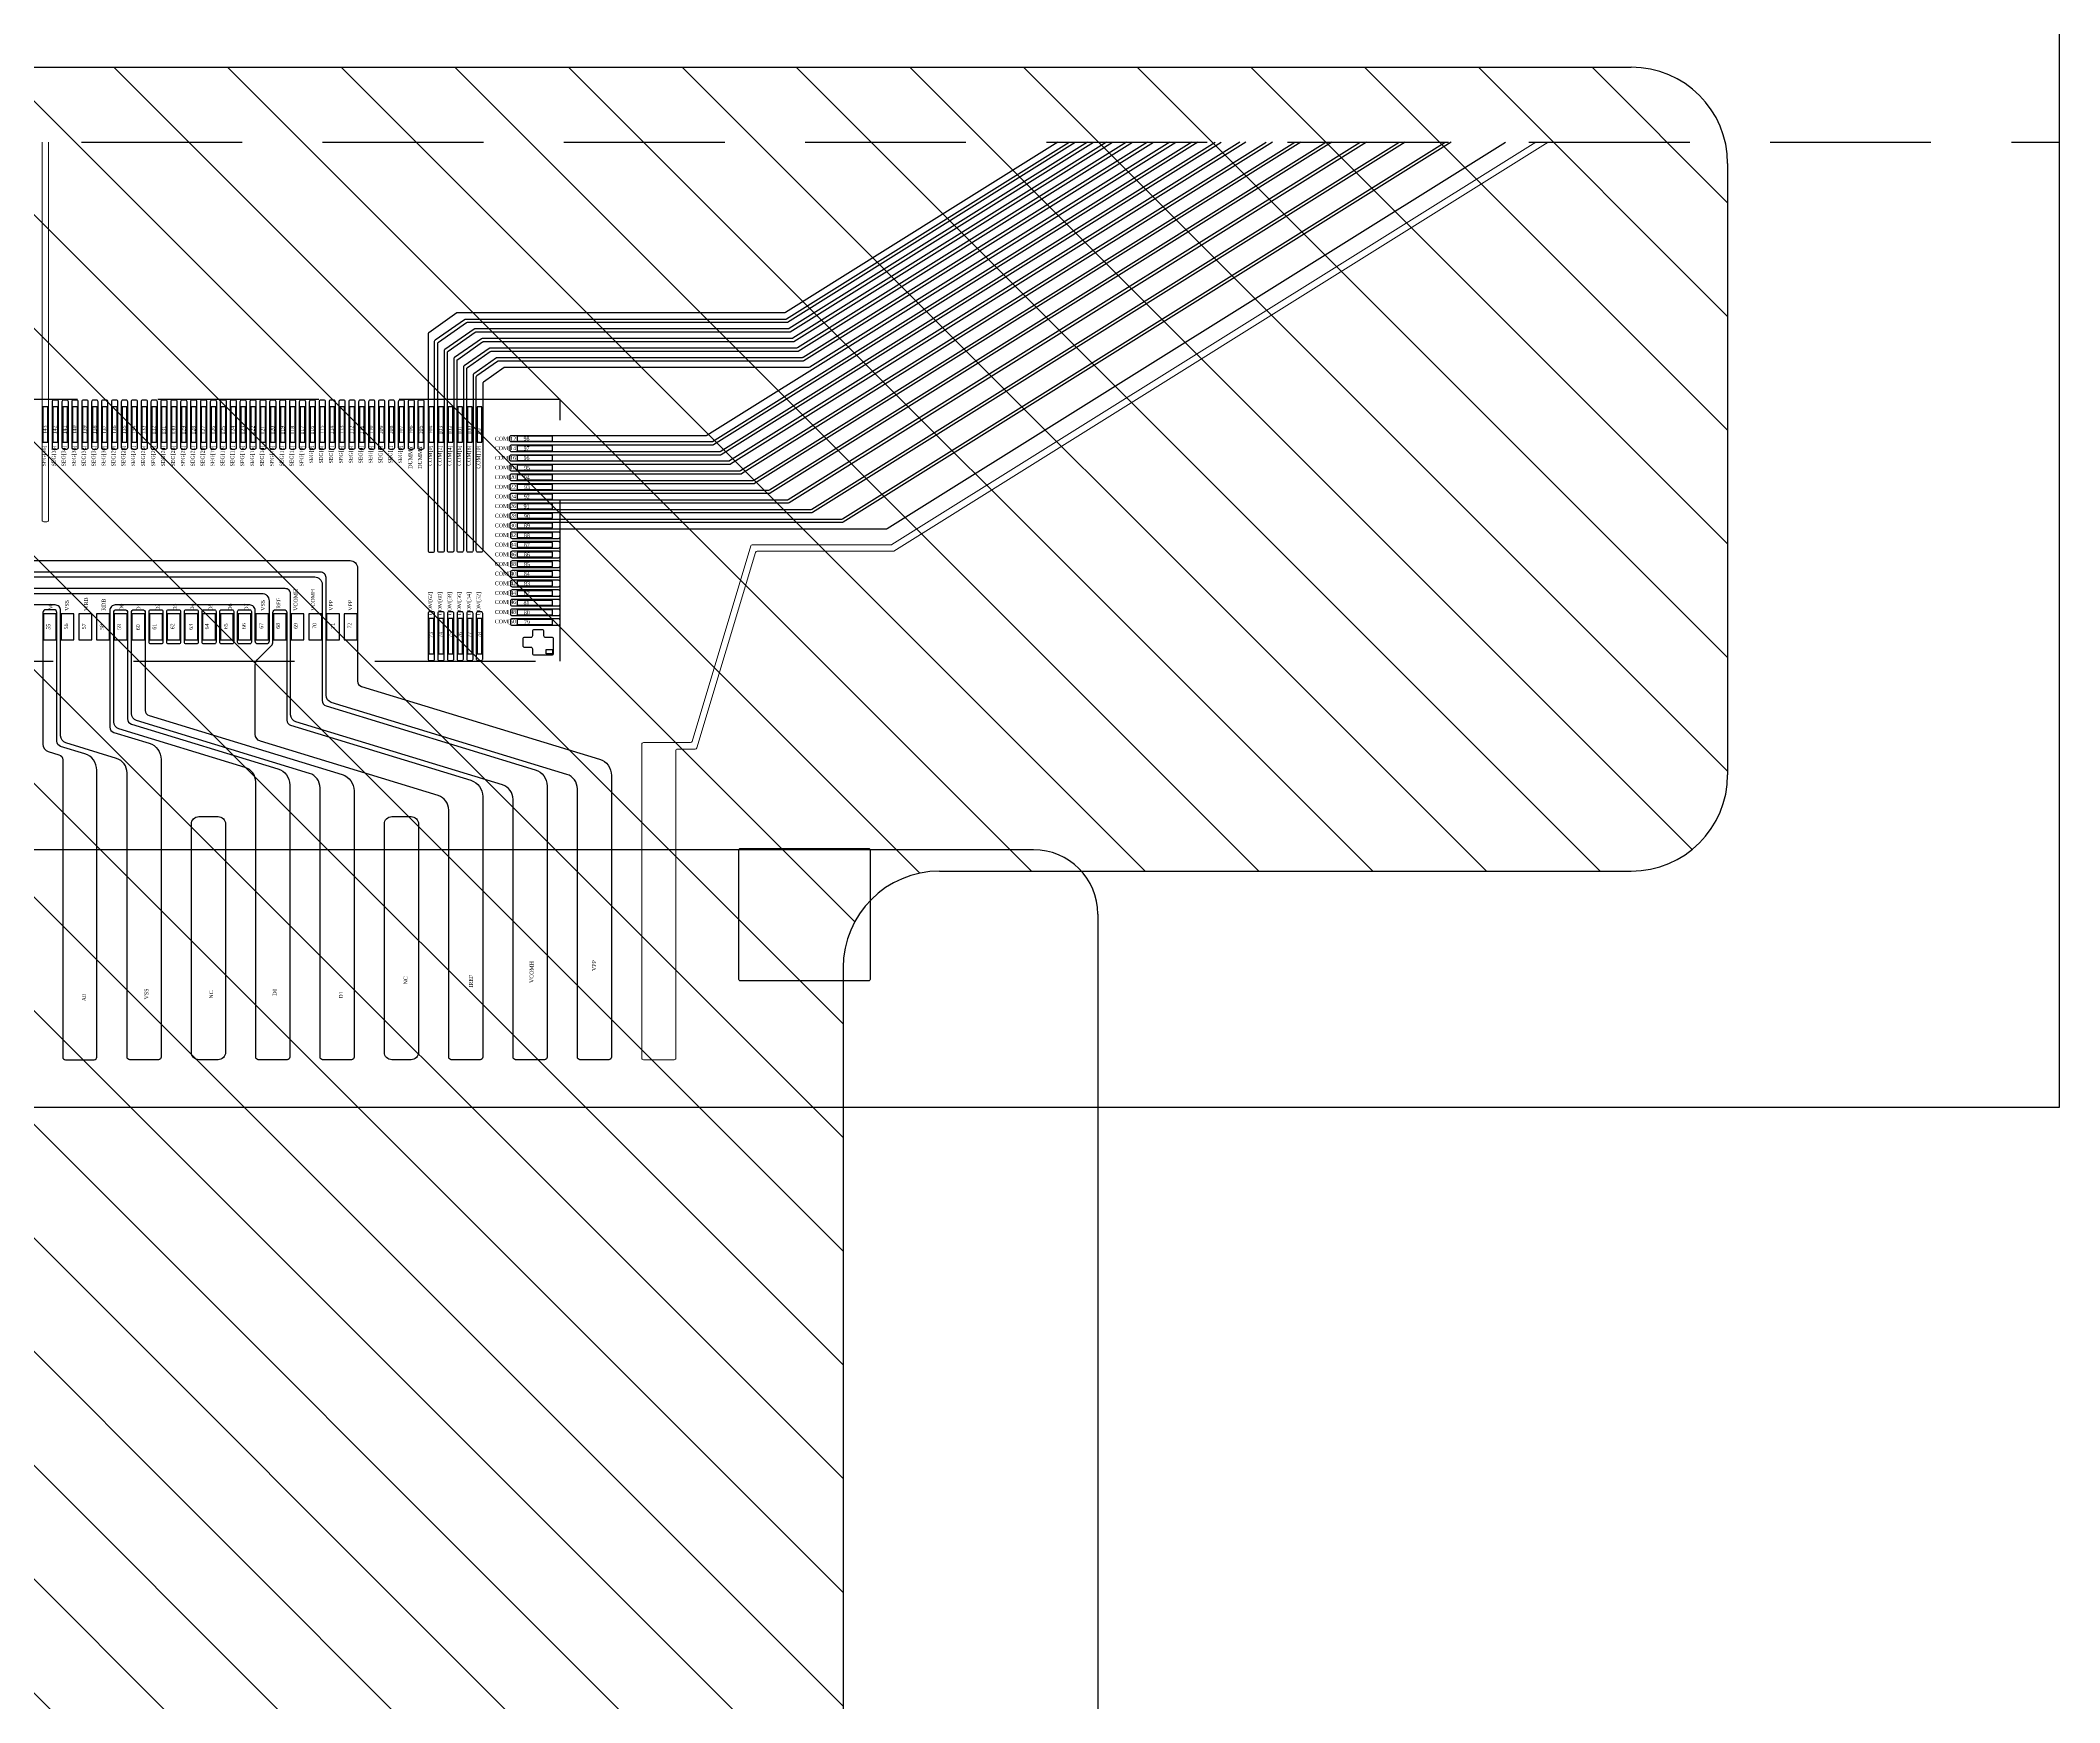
# Model space of a CAD drawing. Header units: millimetres. Extents: x -179 to 120, y 0 to 80.
# Drawn here: x -158.93 to -152.65, y 47 to 52.17 of the extents above; entities that cross this region are included whole.
import ezdxf
from ezdxf.enums import TextEntityAlignment as Align

# ---------------------------------------------------------------- set-up
doc = ezdxf.new("R2010")
doc.units = ezdxf.units.MM
doc.header["$MEASUREMENT"] = 0
doc.linetypes.add('DASHED', pattern=[0.75, 0.5, -0.25])
for name, color, linetype in [('Cover', 3, 'DASHED'), ('Driver IC', 8, 'Continuous'), ('FPC', 30, 'Continuous'), ('Glass', 7, 'Continuous'), ('IC-Lay1', 1, 'Continuous'), ('ITO', 31, 'Continuous'), ('Tape', 6, 'Continuous')]:
    doc.layers.add(name, color=color, linetype=linetype)
doc.layers.add('IC-Lay2', color=3, linetype='Continuous', lineweight=0)
doc.layers.add('ITO-ESD', color=4, linetype='Continuous', lineweight=0)
doc.styles.get("Standard").update_dxf_attribs({"font": 'TIMES.TTF'})

msp = doc.modelspace()

# ---------------------------------------------------------------- hatches: boundary and pattern name
at = {"layer": 'Tape'}
h = msp.add_hatch(dxfattribs=at)
h.set_pattern_fill('ANSI31', color=6, scale=2, angle=270, style=0)
h.set_pattern_definition([(315, (-26.21475, -60.95414), (0.1767767, 0.1767767), [])])
h.paths.add_polyline_path([(-162.9314, 49.2851), (-162.9314, 45.3851, 0.414214), (-162.6314, 45.0851), (-156.7314, 45.0851, 0.414214), (-156.4314, 45.3851), (-156.4314, 49.2851, -0.414214), (-156.1314, 49.5851), (-153.9814, 49.5851, 0.414214), (-153.6814, 49.8851), (-153.6814, 51.7851, 0.414214), (-153.9814, 52.0851), (-165.3814, 52.0851, 0.414214), (-165.6814, 51.7851), (-165.6814, 49.8851, 0.414214), (-165.3814, 49.5851), (-163.2314, 49.5851, -0.414214)])

# ---------------------------------------------------------------- linework, layer by layer
at = {"layer": 'Cover', "color": 0}
msp.add_lwpolyline([(-152.6494, 51.8517), (-152.6494, 60.3517), (-167.0494, 60.3517), (-167.0494, 51.8517)], close=True, dxfattribs=at)
at = {"layer": 'Driver IC', "linetype": 'DASHED'}
msp.add_lwpolyline([(-162.3874, 50.2377), (-157.3114, 50.2377), (-157.3114, 51.0517), (-162.3874, 51.0517)], close=True, dxfattribs=at)
at = {"layer": 'FPC', "color": 34}
for p, q in [((-155.8395, 49.6517), (-163.4395, 49.6517)), ((-155.6395, 49.4517), (-155.6395, 44.3517))]:
    msp.add_line(p, q, dxfattribs=at)
msp.add_arc((-155.8395, 49.4517), 0.2, 0, 90, dxfattribs=at)
at = {"layer": 'Glass'}
msp.add_lwpolyline([(-167.0494, 48.8517), (-152.6494, 48.8517), (-152.6494, 60.3517), (-167.0494, 60.3517)], close=True, dxfattribs=at)
at = {"layer": 'IC-Lay1'}
for points in [[(-158.919, 50.9187), (-158.904, 50.9187), (-158.904, 51.0287), (-158.919, 51.0287)], [(-158.8882, 50.9187), (-158.8732, 50.9187), (-158.8732, 51.0287), (-158.8882, 51.0287)], [(-158.8575, 50.9187), (-158.8425, 50.9187), (-158.8425, 51.0287), (-158.8575, 51.0287)], [(-158.8267, 50.9187), (-158.8117, 50.9187), (-158.8117, 51.0287), (-158.8267, 51.0287)], [(-158.796, 50.9187), (-158.781, 50.9187), (-158.781, 51.0287), (-158.796, 51.0287)], [(-158.7652, 50.9187), (-158.7502, 50.9187), (-158.7502, 51.0287), (-158.7652, 51.0287)], [(-158.7345, 50.9187), (-158.7195, 50.9187), (-158.7195, 51.0287), (-158.7345, 51.0287)], [(-158.7037, 50.9187), (-158.6887, 50.9187), (-158.6887, 51.0287), (-158.7037, 51.0287)], [(-158.673, 50.9187), (-158.658, 50.9187), (-158.658, 51.0287), (-158.673, 51.0287)], [(-158.6422, 50.9187), (-158.6272, 50.9187), (-158.6272, 51.0287), (-158.6422, 51.0287)], [(-158.6115, 50.9187), (-158.5965, 50.9187), (-158.5965, 51.0287), (-158.6115, 51.0287)], [(-158.5807, 50.9187), (-158.5657, 50.9187), (-158.5657, 51.0287), (-158.5807, 51.0287)], [(-158.55, 50.9187), (-158.535, 50.9187), (-158.535, 51.0287), (-158.55, 51.0287)], [(-158.5192, 50.9187), (-158.5042, 50.9187), (-158.5042, 51.0287), (-158.5192, 51.0287)], [(-158.4885, 50.9187), (-158.4735, 50.9187), (-158.4735, 51.0287), (-158.4885, 51.0287)], [(-158.4577, 50.9187), (-158.4427, 50.9187), (-158.4427, 51.0287), (-158.4577, 51.0287)], [(-158.427, 50.9187), (-158.412, 50.9187), (-158.412, 51.0287), (-158.427, 51.0287)], [(-158.3962, 50.9187), (-158.3812, 50.9187), (-158.3812, 51.0287), (-158.3962, 51.0287)], [(-158.3655, 50.9187), (-158.3505, 50.9187), (-158.3505, 51.0287), (-158.3655, 51.0287)], [(-158.3347, 50.9187), (-158.3197, 50.9187), (-158.3197, 51.0287), (-158.3347, 51.0287)], [(-158.304, 50.9187), (-158.289, 50.9187), (-158.289, 51.0287), (-158.304, 51.0287)], [(-158.2732, 50.9187), (-158.2582, 50.9187), (-158.2582, 51.0287), (-158.2732, 51.0287)], [(-158.2425, 50.9187), (-158.2275, 50.9187), (-158.2275, 51.0287), (-158.2425, 51.0287)], [(-158.2117, 50.9187), (-158.1967, 50.9187), (-158.1967, 51.0287), (-158.2117, 51.0287)], [(-158.181, 50.9187), (-158.166, 50.9187), (-158.166, 51.0287), (-158.181, 51.0287)], [(-158.1502, 50.9187), (-158.1352, 50.9187), (-158.1352, 51.0287), (-158.1502, 51.0287)], [(-158.1195, 50.9187), (-158.1045, 50.9187), (-158.1045, 51.0287), (-158.1195, 51.0287)], [(-158.0887, 50.9187), (-158.0737, 50.9187), (-158.0737, 51.0287), (-158.0887, 51.0287)], [(-158.058, 50.9187), (-158.043, 50.9187), (-158.043, 51.0287), (-158.058, 51.0287)], [(-158.0272, 50.9187), (-158.0122, 50.9187), (-158.0122, 51.0287), (-158.0272, 51.0287)], [(-157.9965, 50.9187), (-157.9815, 50.9187), (-157.9815, 51.0287), (-157.9965, 51.0287)], [(-157.9657, 50.9187), (-157.9507, 50.9187), (-157.9507, 51.0287), (-157.9657, 51.0287)], [(-157.935, 50.9187), (-157.92, 50.9187), (-157.92, 51.0287), (-157.935, 51.0287)], [(-157.9042, 50.9187), (-157.8892, 50.9187), (-157.8892, 51.0287), (-157.9042, 51.0287)], [(-157.8735, 50.9187), (-157.8585, 50.9187), (-157.8585, 51.0287), (-157.8735, 51.0287)], [(-157.8427, 50.9187), (-157.8277, 50.9187), (-157.8277, 51.0287), (-157.8427, 51.0287)], [(-157.812, 50.9187), (-157.797, 50.9187), (-157.797, 51.0287), (-157.812, 51.0287)], [(-157.7812, 50.9187), (-157.7662, 50.9187), (-157.7662, 51.0287), (-157.7812, 51.0287)], [(-157.7512, 50.9187), (-157.7362, 50.9187), (-157.7362, 51.0287), (-157.7512, 51.0287)], [(-157.7192, 50.9187), (-157.7042, 50.9187), (-157.7042, 51.0287), (-157.7192, 51.0287)], [(-157.6892, 50.9187), (-157.6742, 50.9187), (-157.6742, 51.0287), (-157.6892, 51.0287)], [(-157.6592, 50.9187), (-157.6442, 50.9187), (-157.6442, 51.0287), (-157.6592, 51.0287)], [(-157.6292, 50.9187), (-157.6142, 50.9187), (-157.6142, 51.0287), (-157.6292, 51.0287)], [(-157.5992, 50.9187), (-157.5842, 50.9187), (-157.5842, 51.0287), (-157.5992, 51.0287)], [(-157.5692, 50.9187), (-157.5542, 50.9187), (-157.5542, 51.0287), (-157.5692, 51.0287)], [(-157.4444, 50.9222), (-157.3344, 50.9222), (-157.3344, 50.9372), (-157.4444, 50.9372)], [(-157.4444, 50.8922), (-157.3344, 50.8922), (-157.3344, 50.9072), (-157.4444, 50.9072)], [(-157.4444, 50.8622), (-157.3344, 50.8622), (-157.3344, 50.8772), (-157.4444, 50.8772)], [(-157.4444, 50.8322), (-157.3344, 50.8322), (-157.3344, 50.8472), (-157.4444, 50.8472)], [(-157.4444, 50.8022), (-157.3344, 50.8022), (-157.3344, 50.8172), (-157.4444, 50.8172)], [(-157.4444, 50.7722), (-157.3344, 50.7722), (-157.3344, 50.7872), (-157.4444, 50.7872)], [(-157.4444, 50.7422), (-157.3344, 50.7422), (-157.3344, 50.7572), (-157.4444, 50.7572)], [(-157.4444, 50.7122), (-157.3344, 50.7122), (-157.3344, 50.7272), (-157.4444, 50.7272)], [(-157.4444, 50.6822), (-157.3344, 50.6822), (-157.3344, 50.6972), (-157.4444, 50.6972)], [(-157.4444, 50.6522), (-157.3344, 50.6522), (-157.3344, 50.6672), (-157.4444, 50.6672)], [(-157.4444, 50.6222), (-157.3344, 50.6222), (-157.3344, 50.6372), (-157.4444, 50.6372)], [(-157.4444, 50.5922), (-157.3344, 50.5922), (-157.3344, 50.6072), (-157.4444, 50.6072)], [(-157.4444, 50.5622), (-157.3344, 50.5622), (-157.3344, 50.5772), (-157.4444, 50.5772)], [(-157.4444, 50.5322), (-157.3344, 50.5322), (-157.3344, 50.5472), (-157.4444, 50.5472)], [(-157.4444, 50.5022), (-157.3344, 50.5022), (-157.3344, 50.5172), (-157.4444, 50.5172)], [(-157.4444, 50.4722), (-157.3344, 50.4722), (-157.3344, 50.4872), (-157.4444, 50.4872)], [(-157.4444, 50.4422), (-157.3344, 50.4422), (-157.3344, 50.4572), (-157.4444, 50.4572)], [(-157.4444, 50.4122), (-157.3344, 50.4122), (-157.3344, 50.4272), (-157.4444, 50.4272)], [(-158.9175, 50.3048), (-158.8775, 50.3048), (-158.8775, 50.3848), (-158.9175, 50.3848)], [(-158.8625, 50.3048), (-158.8225, 50.3048), (-158.8225, 50.3848), (-158.8625, 50.3848)], [(-158.8075, 50.3048), (-158.7675, 50.3048), (-158.7675, 50.3848), (-158.8075, 50.3848)], [(-158.7525, 50.3048), (-158.7125, 50.3048), (-158.7125, 50.3848), (-158.7525, 50.3848)], [(-158.6975, 50.3048), (-158.6575, 50.3048), (-158.6575, 50.3848), (-158.6975, 50.3848)], [(-158.6425, 50.3048), (-158.6025, 50.3048), (-158.6025, 50.3848), (-158.6425, 50.3848)], [(-158.5875, 50.3048), (-158.5475, 50.3048), (-158.5475, 50.3848), (-158.5875, 50.3848)], [(-158.5325, 50.3048), (-158.4925, 50.3048), (-158.4925, 50.3848), (-158.5325, 50.3848)], [(-158.4775, 50.3048), (-158.4375, 50.3048), (-158.4375, 50.3848), (-158.4775, 50.3848)], [(-158.4225, 50.3048), (-158.3825, 50.3048), (-158.3825, 50.3848), (-158.4225, 50.3848)], [(-158.3675, 50.3048), (-158.3275, 50.3048), (-158.3275, 50.3848), (-158.3675, 50.3848)], [(-158.3125, 50.3048), (-158.2725, 50.3048), (-158.2725, 50.3848), (-158.3125, 50.3848)], [(-158.2576, 50.3048), (-158.2176, 50.3048), (-158.2176, 50.3848), (-158.2576, 50.3848)], [(-158.2025, 50.3048), (-158.1625, 50.3048), (-158.1625, 50.3848), (-158.2025, 50.3848)], [(-158.1475, 50.3048), (-158.1075, 50.3048), (-158.1075, 50.3848), (-158.1475, 50.3848)], [(-158.0925, 50.3048), (-158.0525, 50.3048), (-158.0525, 50.3848), (-158.0925, 50.3848)], [(-158.0375, 50.3048), (-157.9975, 50.3048), (-157.9975, 50.3848), (-158.0375, 50.3848)], [(-157.9825, 50.3048), (-157.9425, 50.3048), (-157.9425, 50.3848), (-157.9825, 50.3848)], [(-157.7192, 50.2607), (-157.7042, 50.2607), (-157.7042, 50.3707), (-157.7192, 50.3707)], [(-157.6892, 50.2607), (-157.6742, 50.2607), (-157.6742, 50.3707), (-157.6892, 50.3707)], [(-157.6592, 50.2607), (-157.6442, 50.2607), (-157.6442, 50.3707), (-157.6592, 50.3707)], [(-157.6292, 50.2607), (-157.6142, 50.2607), (-157.6142, 50.3707), (-157.6292, 50.3707)], [(-157.5992, 50.2607), (-157.5842, 50.2607), (-157.5842, 50.3707), (-157.5992, 50.3707)], [(-157.5692, 50.2607), (-157.5542, 50.2607), (-157.5542, 50.3707), (-157.5692, 50.3707)], [(-157.4444, 50.3822), (-157.3344, 50.3822), (-157.3344, 50.3972), (-157.4444, 50.3972)], [(-157.4444, 50.3522), (-157.3344, 50.3522), (-157.3344, 50.3672), (-157.4444, 50.3672)], [(-157.3344, 50.2607), (-157.3544, 50.2607), (-157.3544, 50.2747), (-157.3344, 50.2747)]]:
    msp.add_lwpolyline(points, close=True, dxfattribs=at)
at = {"layer": 'ITO', "linetype": 'ByBlock', "lineweight": 0}
msp.add_lwpolyline([(-158.9015, 51.8517), (-158.9015, 50.6767, -0.414214), (-158.9065, 50.6717), (-158.9165, 50.6717, -0.414214), (-158.9215, 50.6767), (-158.9215, 51.8517)], format="xyb", dxfattribs=at)
at = {"layer": 'ITO'}
for points in [[(-155.7633, 51.8517), (-156.6103, 51.3225, -0.140541), (-156.6129, 51.3217), (-157.629, 51.3217, 0.153915), (-157.6319, 51.3208), (-157.7196, 51.2594, 0.244698), (-157.7217, 51.2553), (-157.7217, 50.5817, 0.414214), (-157.7167, 50.5767), (-157.7067, 50.5767, 0.414214), (-157.7017, 50.5817), (-157.7017, 51.2327, -0.244698), (-157.6996, 51.2368), (-157.6082, 51.3008, -0.153915), (-157.6053, 51.3017), (-156.61, 51.3017, 0.140541), (-156.6074, 51.3025), (-155.7284, 51.8517)], [(-155.672, 51.8517), (-156.599, 51.2725, -0.140541), (-156.6016, 51.2717), (-157.5759, 51.2717, 0.153915), (-157.5787, 51.2708), (-157.6696, 51.2072, 0.244698), (-157.6717, 51.2031), (-157.6717, 50.5817, -0.414214), (-157.6767, 50.5767), (-157.6867, 50.5767, -0.414214), (-157.6917, 50.5817), (-157.6917, 51.2257, -0.244698), (-157.6896, 51.2298), (-157.6025, 51.2908, -0.153915), (-157.5996, 51.2917), (-156.6072, 51.2917, 0.140541), (-156.6045, 51.2925), (-155.7095, 51.8517)], [(-155.6127, 51.8517), (-156.5877, 51.2425, -0.140541), (-156.5904, 51.2417), (-157.5525, 51.2417, 0.153915), (-157.5553, 51.2408), (-157.6396, 51.1818, 0.244698), (-157.6417, 51.1777), (-157.6417, 50.5817, -0.414214), (-157.6467, 50.5767), (-157.6567, 50.5767, -0.414214), (-157.6617, 50.5817), (-157.6617, 51.1979, -0.244698), (-157.6596, 51.202), (-157.5756, 51.2608, -0.153915), (-157.5727, 51.2617), (-156.5987, 51.2617, 0.140541), (-156.5961, 51.2625), (-155.6531, 51.8517)], [(-155.5504, 51.8517), (-156.5734, 51.2125, -0.140541), (-156.5761, 51.2117), (-157.5291, 51.2117, 0.153915), (-157.5319, 51.2108), (-157.6096, 51.1565, 0.244698), (-157.6117, 51.1524), (-157.6117, 50.5817, -0.414214), (-157.6167, 50.5767), (-157.6267, 50.5767, -0.414214), (-157.6317, 50.5817), (-157.6317, 51.1725, -0.244698), (-157.6296, 51.1766), (-157.5522, 51.2308, -0.153915), (-157.5493, 51.2317), (-156.5875, 51.2317, 0.140541), (-156.5848, 51.2325), (-155.5939, 51.8517)], [(-155.485, 51.8517), (-156.556, 51.1825, -0.140541), (-156.5586, 51.1817), (-157.5057, 51.1817, 0.153915), (-157.5085, 51.1808), (-157.5796, 51.1311, 0.244698), (-157.5817, 51.127), (-157.5817, 50.5817, -0.414214), (-157.5867, 50.5767), (-157.5967, 50.5767, -0.414214), (-157.6017, 50.5817), (-157.6017, 51.1472, -0.244698), (-157.5996, 51.1512), (-157.5288, 51.2008, -0.153915), (-157.5259, 51.2017), (-156.5732, 51.2017, 0.140541), (-156.5706, 51.2025), (-155.5316, 51.8517)], [(-155.4159, 51.8517), (-156.5349, 51.1525, -0.140541), (-156.5376, 51.1517), (-157.4823, 51.1517, 0.153915), (-157.4851, 51.1508), (-157.5496, 51.1057, 0.244698), (-157.5517, 51.1016), (-157.5517, 50.5817, -0.414214), (-157.5567, 50.5767), (-157.5667, 50.5767, -0.414214), (-157.5717, 50.5817), (-157.5717, 51.1218, -0.244698), (-157.5696, 51.1259), (-157.5054, 51.1708, -0.153915), (-157.5025, 51.1717), (-156.5558, 51.1717, 0.140541), (-156.5531, 51.1725), (-155.4661, 51.8517)], [(-154.6837, 51.8517), (-156.5261, 50.7005, -0.140541), (-156.5287, 50.6997), (-157.4624, 50.6997, 0.414214), (-157.4674, 50.6947), (-157.4674, 50.6847, 0.414214), (-157.4624, 50.6797), (-156.4364, 50.6797, 0.140541), (-156.4337, 50.6805), (-154.5594, 51.8517)], [(-155.3285, 51.8517), (-156.8348, 50.9105, -0.140541), (-156.8375, 50.9097), (-157.4624, 50.9097, 0.414214), (-157.4674, 50.9047), (-157.4674, 50.8947, 0.414214), (-157.4624, 50.8897), (-156.8159, 50.8897, 0.140541), (-156.8132, 50.8905), (-155.2749, 51.8517)], [(-155.0968, 51.8517), (-156.7471, 50.8205, -0.140541), (-156.7498, 50.8197), (-157.4624, 50.8197, 0.414214), (-157.4674, 50.8147), (-157.4674, 50.8047, 0.414214), (-157.4624, 50.7997), (-156.712, 50.7997, 0.140541), (-156.7093, 50.8005), (-155.027, 51.8517)], [(-154.8047, 51.8517), (-156.599, 50.7305, -0.140541), (-156.6017, 50.7297), (-157.4624, 50.7297, 0.414214), (-157.4674, 50.7247), (-157.4674, 50.7147, 0.414214), (-157.4624, 50.7097), (-156.5316, 50.7097, 0.140541), (-156.529, 50.7105), (-154.7026, 51.8517)], [(-155.3474, 51.8517), (-156.8377, 50.9205, -0.140541), (-156.8403, 50.9197), (-157.4624, 50.9197, -0.414214), (-157.4674, 50.9247), (-157.4674, 50.9347, -0.414214), (-157.4624, 50.9397), (-156.858, 50.9397, 0.140541), (-156.8553, 50.9405), (-155.397, 51.8517)], [(-155.1979, 51.8517), (-156.7843, 50.8605, -0.140541), (-156.7869, 50.8597), (-157.4624, 50.8597, -0.414214), (-157.4674, 50.8647), (-157.4674, 50.8747, -0.414214), (-157.4624, 50.8797), (-156.813, 50.8797, 0.140541), (-156.8104, 50.8805), (-155.2561, 51.8517)], [(-155.1791, 51.8517), (-156.7814, 50.8505, -0.140541), (-156.784, 50.8497), (-157.4624, 50.8497, 0.414214), (-157.4674, 50.8447), (-157.4674, 50.8347, 0.414214), (-157.4624, 50.8297), (-156.7526, 50.8297, 0.140541), (-156.75, 50.8305), (-155.1157, 51.8517)], [(-155.0081, 51.8517), (-156.7064, 50.7905, -0.140541), (-156.7091, 50.7897), (-157.4624, 50.7897, 0.414214), (-157.4674, 50.7847), (-157.4674, 50.7747, 0.414214), (-157.4624, 50.7697), (-156.6634, 50.7697, 0.140541), (-156.6607, 50.7705), (-154.9304, 51.8517)], [(-154.9115, 51.8517), (-156.6578, 50.7605, -0.140541), (-156.6605, 50.7597), (-157.4624, 50.7597, 0.414214), (-157.4674, 50.7547), (-157.4674, 50.7447, 0.414214), (-157.4624, 50.7397), (-156.6046, 50.7397, 0.140541), (-156.6019, 50.7405), (-154.8235, 51.8517)], [(-154.5405, 51.8517), (-156.4309, 50.6705, -0.140541), (-156.4335, 50.6697), (-157.4624, 50.6697, 0.414214), (-157.4674, 50.6647), (-157.4674, 50.6547, 0.414214), (-157.4624, 50.6497), (-156.2968, 50.6497, 0.140541), (-156.2942, 50.6505), (-154.3718, 51.8517)], [(-160.106, 50.4488), (-158.239, 50.4488, -0.414214), (-158.216, 50.4258), (-158.216, 50.2998, -0.414214), (-158.224, 50.2918), (-158.251, 50.2918, -0.414214), (-158.259, 50.2998), (-158.259, 50.3958, 0.414214), (-158.276, 50.4128), (-158.694, 50.4128, 0.414214), (-158.711, 50.3958), (-158.711, 50.0328, 0.329751), (-158.699, 50.0166), (-158.5889, 49.9829, -0.329751), (-158.5514, 49.9322), (-158.5514, 49.0067, -0.414214), (-158.5594, 48.9987), (-158.6494, 48.9987, -0.414214), (-158.6574, 49.0067), (-158.6574, 49.8906, 0.329751), (-158.6906, 49.9356), (-158.8478, 49.9836, -0.329751), (-158.864, 50.0056), (-158.864, 50.3958, 0.414214), (-158.881, 50.4128), (-159.024, 50.4128, 0.414214)]]:
    msp.add_lwpolyline(points, format="xyb", dxfattribs=at)
for points in [[(-158.8857, 50.8977), (-158.8757, 50.8977, 0.414214), (-158.8707, 50.9027), (-158.8707, 51.0447, 0.414214), (-158.8757, 51.0497), (-158.8857, 51.0497, 0.414214), (-158.8907, 51.0447), (-158.8907, 50.9027, 0.414214)], [(-158.855, 50.8977), (-158.845, 50.8977, 0.414214), (-158.84, 50.9027), (-158.84, 51.0447, 0.414214), (-158.845, 51.0497), (-158.855, 51.0497, 0.414214), (-158.86, 51.0447), (-158.86, 50.9027, 0.414214)], [(-158.8242, 50.8977), (-158.8142, 50.8977, 0.414214), (-158.8092, 50.9027), (-158.8092, 51.0447, 0.414214), (-158.8142, 51.0497), (-158.8242, 51.0497, 0.414214), (-158.8292, 51.0447), (-158.8292, 50.9027, 0.414214)], [(-158.7935, 50.8977), (-158.7835, 50.8977, 0.414214), (-158.7785, 50.9027), (-158.7785, 51.0447, 0.414214), (-158.7835, 51.0497), (-158.7935, 51.0497, 0.414214), (-158.7985, 51.0447), (-158.7985, 50.9027, 0.414214)], [(-158.7627, 50.8977), (-158.7527, 50.8977, 0.414214), (-158.7477, 50.9027), (-158.7477, 51.0447, 0.414214), (-158.7527, 51.0497), (-158.7627, 51.0497, 0.414214), (-158.7677, 51.0447), (-158.7677, 50.9027, 0.414214)], [(-158.732, 50.8977), (-158.722, 50.8977, 0.414214), (-158.717, 50.9027), (-158.717, 51.0447, 0.414214), (-158.722, 51.0497), (-158.732, 51.0497, 0.414214), (-158.737, 51.0447), (-158.737, 50.9027, 0.414214)], [(-158.7012, 50.8977), (-158.6912, 50.8977, 0.414214), (-158.6862, 50.9027), (-158.6862, 51.0447, 0.414214), (-158.6912, 51.0497), (-158.7012, 51.0497, 0.414214), (-158.7062, 51.0447), (-158.7062, 50.9027, 0.414214)], [(-158.6705, 50.8977), (-158.6605, 50.8977, 0.414214), (-158.6555, 50.9027), (-158.6555, 51.0447, 0.414214), (-158.6605, 51.0497), (-158.6705, 51.0497, 0.414214), (-158.6755, 51.0447), (-158.6755, 50.9027, 0.414214)], [(-158.6397, 50.8977), (-158.6297, 50.8977, 0.414214), (-158.6247, 50.9027), (-158.6247, 51.0447, 0.414214), (-158.6297, 51.0497), (-158.6397, 51.0497, 0.414214), (-158.6447, 51.0447), (-158.6447, 50.9027, 0.414214)], [(-158.609, 50.8977), (-158.599, 50.8977, 0.414214), (-158.594, 50.9027), (-158.594, 51.0447, 0.414214), (-158.599, 51.0497), (-158.609, 51.0497, 0.414214), (-158.614, 51.0447), (-158.614, 50.9027, 0.414214)], [(-158.5782, 50.8977), (-158.5682, 50.8977, 0.414214), (-158.5632, 50.9027), (-158.5632, 51.0447, 0.414214), (-158.5682, 51.0497), (-158.5782, 51.0497, 0.414214), (-158.5832, 51.0447), (-158.5832, 50.9027, 0.414214)], [(-158.5475, 50.8977), (-158.5375, 50.8977, 0.414214), (-158.5325, 50.9027), (-158.5325, 51.0447, 0.414214), (-158.5375, 51.0497), (-158.5475, 51.0497, 0.414214), (-158.5525, 51.0447), (-158.5525, 50.9027, 0.414214)], [(-158.5167, 50.8977), (-158.5067, 50.8977, 0.414214), (-158.5017, 50.9027), (-158.5017, 51.0447, 0.414214), (-158.5067, 51.0497), (-158.5167, 51.0497, 0.414214), (-158.5217, 51.0447), (-158.5217, 50.9027, 0.414214)], [(-158.486, 50.8977), (-158.476, 50.8977, 0.414214), (-158.471, 50.9027), (-158.471, 51.0447, 0.414214), (-158.476, 51.0497), (-158.486, 51.0497, 0.414214), (-158.491, 51.0447), (-158.491, 50.9027, 0.414214)], [(-158.4552, 50.8977), (-158.4452, 50.8977, 0.414214), (-158.4402, 50.9027), (-158.4402, 51.0447, 0.414214), (-158.4452, 51.0497), (-158.4552, 51.0497, 0.414214), (-158.4602, 51.0447), (-158.4602, 50.9027, 0.414214)], [(-158.4245, 50.8977), (-158.4145, 50.8977, 0.414214), (-158.4095, 50.9027), (-158.4095, 51.0447, 0.414214), (-158.4145, 51.0497), (-158.4245, 51.0497, 0.414214), (-158.4295, 51.0447), (-158.4295, 50.9027, 0.414214)], [(-158.3937, 50.8977), (-158.3837, 50.8977, 0.414214), (-158.3787, 50.9027), (-158.3787, 51.0447, 0.414214), (-158.3837, 51.0497), (-158.3937, 51.0497, 0.414214), (-158.3987, 51.0447), (-158.3987, 50.9027, 0.414214)], [(-158.363, 50.8977), (-158.353, 50.8977, 0.414214), (-158.348, 50.9027), (-158.348, 51.0447, 0.414214), (-158.353, 51.0497), (-158.363, 51.0497, 0.414214), (-158.368, 51.0447), (-158.368, 50.9027, 0.414214)], [(-158.3322, 50.8977), (-158.3222, 50.8977, 0.414214), (-158.3172, 50.9027), (-158.3172, 51.0447, 0.414214), (-158.3222, 51.0497), (-158.3322, 51.0497, 0.414214), (-158.3372, 51.0447), (-158.3372, 50.9027, 0.414214)], [(-158.3015, 50.8977), (-158.2915, 50.8977, 0.414214), (-158.2865, 50.9027), (-158.2865, 51.0447, 0.414214), (-158.2915, 51.0497), (-158.3015, 51.0497, 0.414214), (-158.3065, 51.0447), (-158.3065, 50.9027, 0.414214)], [(-158.2707, 50.8977), (-158.2607, 50.8977, 0.414214), (-158.2557, 50.9027), (-158.2557, 51.0447, 0.414214), (-158.2607, 51.0497), (-158.2707, 51.0497, 0.414214), (-158.2757, 51.0447), (-158.2757, 50.9027, 0.414214)], [(-158.24, 50.8977), (-158.23, 50.8977, 0.414214), (-158.225, 50.9027), (-158.225, 51.0447, 0.414214), (-158.23, 51.0497), (-158.24, 51.0497, 0.414214), (-158.245, 51.0447), (-158.245, 50.9027, 0.414214)], [(-158.2092, 50.8977), (-158.1992, 50.8977, 0.414214), (-158.1942, 50.9027), (-158.1942, 51.0447, 0.414214), (-158.1992, 51.0497), (-158.2092, 51.0497, 0.414214), (-158.2142, 51.0447), (-158.2142, 50.9027, 0.414214)], [(-158.1785, 50.8977), (-158.1685, 50.8977, 0.414214), (-158.1635, 50.9027), (-158.1635, 51.0447, 0.414214), (-158.1685, 51.0497), (-158.1785, 51.0497, 0.414214), (-158.1835, 51.0447), (-158.1835, 50.9027, 0.414214)], [(-158.1477, 50.8977), (-158.1377, 50.8977, 0.414214), (-158.1327, 50.9027), (-158.1327, 51.0447, 0.414214), (-158.1377, 51.0497), (-158.1477, 51.0497, 0.414214), (-158.1527, 51.0447), (-158.1527, 50.9027, 0.414214)], [(-158.117, 50.8977), (-158.107, 50.8977, 0.414214), (-158.102, 50.9027), (-158.102, 51.0447, 0.414214), (-158.107, 51.0497), (-158.117, 51.0497, 0.414214), (-158.122, 51.0447), (-158.122, 50.9027, 0.414214)], [(-158.0862, 50.8977), (-158.0762, 50.8977, 0.414214), (-158.0712, 50.9027), (-158.0712, 51.0447, 0.414214), (-158.0762, 51.0497), (-158.0862, 51.0497, 0.414214), (-158.0912, 51.0447), (-158.0912, 50.9027, 0.414214)], [(-158.0555, 50.8977), (-158.0455, 50.8977, 0.414214), (-158.0405, 50.9027), (-158.0405, 51.0447, 0.414214), (-158.0455, 51.0497), (-158.0555, 51.0497, 0.414214), (-158.0605, 51.0447), (-158.0605, 50.9027, 0.414214)], [(-158.0247, 50.8977), (-158.0147, 50.8977, 0.414214), (-158.0097, 50.9027), (-158.0097, 51.0447, 0.414214), (-158.0147, 51.0497), (-158.0247, 51.0497, 0.414214), (-158.0297, 51.0447), (-158.0297, 50.9027, 0.414214)], [(-157.994, 50.8977), (-157.984, 50.8977, 0.414214), (-157.979, 50.9027), (-157.979, 51.0447, 0.414214), (-157.984, 51.0497), (-157.994, 51.0497, 0.414214), (-157.999, 51.0447), (-157.999, 50.9027, 0.414214)], [(-157.9632, 50.8977), (-157.9532, 50.8977, 0.414214), (-157.9482, 50.9027), (-157.9482, 51.0447, 0.414214), (-157.9532, 51.0497), (-157.9632, 51.0497, 0.414214), (-157.9682, 51.0447), (-157.9682, 50.9027, 0.414214)], [(-157.9325, 50.8977), (-157.9225, 50.8977, 0.414214), (-157.9175, 50.9027), (-157.9175, 51.0447, 0.414214), (-157.9225, 51.0497), (-157.9325, 51.0497, 0.414214), (-157.9375, 51.0447), (-157.9375, 50.9027, 0.414214)], [(-157.9017, 50.8977), (-157.8917, 50.8977, 0.414214), (-157.8867, 50.9027), (-157.8867, 51.0447, 0.414214), (-157.8917, 51.0497), (-157.9017, 51.0497, 0.414214), (-157.9067, 51.0447), (-157.9067, 50.9027, 0.414214)], [(-157.871, 50.8977), (-157.861, 50.8977, 0.414214), (-157.856, 50.9027), (-157.856, 51.0447, 0.414214), (-157.861, 51.0497), (-157.871, 51.0497, 0.414214), (-157.876, 51.0447), (-157.876, 50.9027, 0.414214)], [(-157.8402, 50.8977), (-157.8302, 50.8977, 0.414214), (-157.8252, 50.9027), (-157.8252, 51.0447, 0.414214), (-157.8302, 51.0497), (-157.8402, 51.0497, 0.414214), (-157.8452, 51.0447), (-157.8452, 50.9027, 0.414214)], [(-157.8095, 50.8977), (-157.7995, 50.8977, 0.414214), (-157.7945, 50.9027), (-157.7945, 51.0447, 0.414214), (-157.7995, 51.0497), (-157.8095, 51.0497, 0.414214), (-157.8145, 51.0447), (-157.8145, 50.9027, 0.414214)], [(-157.7787, 50.8977), (-157.7687, 50.8977, 0.414214), (-157.7637, 50.9027), (-157.7637, 51.0447, 0.414214), (-157.7687, 51.0497), (-157.7787, 51.0497, 0.414214), (-157.7837, 51.0447), (-157.7837, 50.9027, 0.414214)], [(-157.7487, 50.8977), (-157.7387, 50.8977, 0.414214), (-157.7337, 50.9027), (-157.7337, 51.0447, 0.414214), (-157.7387, 51.0497), (-157.7487, 51.0497, 0.414214), (-157.7537, 51.0447), (-157.7537, 50.9027, 0.414214)], [(-157.3164, 50.6197, 0.414214), (-157.3114, 50.6247), (-157.3114, 50.6347, 0.414214), (-157.3164, 50.6397), (-157.4604, 50.6397, 0.414214), (-157.4654, 50.6347), (-157.4654, 50.6247, 0.414214), (-157.4604, 50.6197)], [(-157.3164, 50.5897, 0.414214), (-157.3114, 50.5947), (-157.3114, 50.6047, 0.414214), (-157.3164, 50.6097), (-157.4604, 50.6097, 0.414214), (-157.4654, 50.6047), (-157.4654, 50.5947, 0.414214), (-157.4604, 50.5897)], [(-160.289, 50.5148, 0.414214), (-160.306, 50.4978), (-160.306, 50.2998, -0.414214), (-160.314, 50.2918), (-160.396, 50.2918, -0.414214), (-160.404, 50.2998), (-160.404, 50.5278, -0.414214), (-160.381, 50.5508), (-157.964, 50.5508, -0.414214), (-157.941, 50.5278), (-157.941, 50.1759, 0.329751), (-157.929, 50.1597), (-157.1889, 49.9334, -0.329751), (-157.1514, 49.8827), (-157.1514, 49.0067, -0.414214), (-157.1594, 48.9987), (-157.2494, 48.9987, -0.414214), (-157.2574, 49.0067), (-157.2574, 49.8411, 0.329751), (-157.2906, 49.8861), (-158.0228, 50.1099, -0.329751), (-158.039, 50.1319), (-158.039, 50.4978, 0.414214), (-158.056, 50.5148)], [(-157.3164, 50.5597, 0.414214), (-157.3114, 50.5647), (-157.3114, 50.5747, 0.414214), (-157.3164, 50.5797), (-157.4604, 50.5797, 0.414214), (-157.4654, 50.5747), (-157.4654, 50.5647, 0.414214), (-157.4604, 50.5597)], [(-157.3164, 50.5297, 0.414214), (-157.3114, 50.5347), (-157.3114, 50.5447, 0.414214), (-157.3164, 50.5497), (-157.4604, 50.5497, 0.414214), (-157.4654, 50.5447), (-157.4654, 50.5347, 0.414214), (-157.4604, 50.5297)], [(-158.1328, 50.0494, -0.329751), (-158.149, 50.0714), (-158.149, 50.4468, 0.414214), (-158.166, 50.4638), (-160.179, 50.4638, 0.414214), (-160.196, 50.4468), (-160.196, 50.2998, -0.414214), (-160.204, 50.2918), (-160.286, 50.2918, -0.414214), (-160.294, 50.2998), (-160.294, 50.4768, -0.414214), (-160.271, 50.4998), (-158.074, 50.4998, -0.414214), (-158.051, 50.4768), (-158.051, 50.1155, 0.329751), (-158.039, 50.0992), (-157.3889, 49.9004, -0.329751), (-157.3514, 49.8497), (-157.3514, 49.0067, -0.414214), (-157.3594, 48.9987), (-157.4494, 48.9987, -0.414214), (-157.4574, 49.0067), (-157.4574, 49.8082, 0.329751), (-157.4906, 49.8531)], [(-157.3164, 50.4997, 0.414214), (-157.3114, 50.5047), (-157.3114, 50.5147, 0.414214), (-157.3164, 50.5197), (-157.4604, 50.5197, 0.414214), (-157.4654, 50.5147), (-157.4654, 50.5047, 0.414214), (-157.4604, 50.4997)], [(-157.3164, 50.4697, 0.414214), (-157.3114, 50.4747), (-157.3114, 50.4847, 0.414214), (-157.3164, 50.4897), (-157.4604, 50.4897, 0.414214), (-157.4654, 50.4847), (-157.4654, 50.4747, 0.414214), (-157.4604, 50.4697)], [(-157.3164, 50.4397, 0.414214), (-157.3114, 50.4447), (-157.3114, 50.4547, 0.414214), (-157.3164, 50.4597), (-157.4604, 50.4597, 0.414214), (-157.4654, 50.4547), (-157.4654, 50.4447, 0.414214), (-157.4604, 50.4397)], [(-157.3164, 50.4097, 0.414214), (-157.3114, 50.4147), (-157.3114, 50.4247, 0.414214), (-157.3164, 50.4297), (-157.4604, 50.4297, 0.414214), (-157.4654, 50.4247), (-157.4654, 50.4147, 0.414214), (-157.4604, 50.4097)], [(-158.8494, 48.9987), (-158.7594, 48.9987, 0.414214), (-158.7514, 49.0067), (-158.7514, 49.8992, 0.329751), (-158.7889, 49.9499), (-158.864, 49.9729, -0.329751), (-158.876, 49.9891), (-158.876, 50.3898, 0.414214), (-158.884, 50.3978), (-158.911, 50.3978, 0.414214), (-158.919, 50.3898), (-158.919, 49.9795, 0.329751), (-158.9028, 49.9575), (-158.8694, 49.9473, -0.329751), (-158.8574, 49.9311), (-158.8574, 49.0067, 0.414214)], [(-158.1514, 49.0067, -0.414214), (-158.1594, 48.9987), (-158.2494, 48.9987, -0.414214), (-158.2574, 49.0067), (-158.2574, 49.8624, 0.329751), (-158.2906, 49.9074), (-158.6828, 50.0273, -0.329751), (-158.699, 50.0493), (-158.699, 50.3898, -0.414214), (-158.691, 50.3978), (-158.664, 50.3978, -0.414214), (-158.656, 50.3898), (-158.656, 50.0589, 0.329751), (-158.644, 50.0426), (-158.1889, 49.9035, -0.329751), (-158.1514, 49.8528)], [(-158.644, 50.3898, -0.414214), (-158.636, 50.3978), (-158.609, 50.3978, -0.414214), (-158.601, 50.3898), (-158.601, 50.0849, 0.329751), (-158.589, 50.0687), (-157.9889, 49.8852, -0.329751), (-157.9514, 49.8345), (-157.9514, 49.0067, -0.414214), (-157.9594, 48.9987), (-158.0494, 48.9987, -0.414214), (-158.0574, 49.0067), (-158.0574, 49.8442, 0.329751), (-158.0906, 49.8891), (-158.6278, 50.0533, -0.329751), (-158.644, 50.0753)], [(-158.551, 50.2918), (-158.584, 50.2918, -0.414214), (-158.589, 50.2968), (-158.589, 50.3928, -0.414214), (-158.584, 50.3978), (-158.551, 50.3978, -0.414214), (-158.546, 50.3928), (-158.546, 50.2968, -0.414214)], [(-158.496, 50.2918), (-158.529, 50.2918, -0.414214), (-158.534, 50.2968), (-158.534, 50.3928, -0.414214), (-158.529, 50.3978), (-158.496, 50.3978, -0.414214), (-158.491, 50.3928), (-158.491, 50.2968, -0.414214)], [(-158.441, 50.2918), (-158.474, 50.2918, -0.414214), (-158.479, 50.2968), (-158.479, 50.3928, -0.414214), (-158.474, 50.3978), (-158.441, 50.3978, -0.414214), (-158.436, 50.3928), (-158.436, 50.2968, -0.414214)], [(-158.386, 50.2918), (-158.419, 50.2918, -0.414214), (-158.424, 50.2968), (-158.424, 50.3928, -0.414214), (-158.419, 50.3978), (-158.386, 50.3978, -0.414214), (-158.381, 50.3928), (-158.381, 50.2968, -0.414214)], [(-158.331, 50.2918), (-158.364, 50.2918, -0.414214), (-158.369, 50.2968), (-158.369, 50.3928, -0.414214), (-158.364, 50.3978), (-158.331, 50.3978, -0.414214), (-158.326, 50.3928), (-158.326, 50.2968, -0.414214)], [(-158.276, 50.2918), (-158.309, 50.2918, -0.414214), (-158.314, 50.2968), (-158.314, 50.3928, -0.414214), (-158.309, 50.3978), (-158.276, 50.3978, -0.414214), (-158.271, 50.3928), (-158.271, 50.2968, -0.414214)], [(-157.6906, 49.8201), (-158.2428, 49.989, -0.329751), (-158.259, 50.011), (-158.259, 50.2265, -0.198912), (-158.2523, 50.2428), (-158.209, 50.2861, 0.198912), (-158.204, 50.2981), (-158.204, 50.3898, -0.414214), (-158.196, 50.3978), (-158.169, 50.3978, -0.414214), (-158.161, 50.3898), (-158.161, 50.055, 0.329751), (-158.149, 50.0387), (-157.5889, 49.8675, -0.329751), (-157.5514, 49.8168), (-157.5514, 49.0067, -0.414214), (-157.5594, 48.9987), (-157.6494, 48.9987, -0.414214), (-157.6574, 49.0067), (-157.6574, 49.7752, 0.329751)], [(-157.7167, 50.2397), (-157.7067, 50.2397, 0.414214), (-157.7017, 50.2447), (-157.7017, 50.3867, 0.414214), (-157.7067, 50.3917), (-157.7167, 50.3917, 0.414214), (-157.7217, 50.3867), (-157.7217, 50.2447, 0.414214)], [(-157.6867, 50.2397), (-157.6767, 50.2397, 0.414214), (-157.6717, 50.2447), (-157.6717, 50.3867, 0.414214), (-157.6767, 50.3917), (-157.6867, 50.3917, 0.414214), (-157.6917, 50.3867), (-157.6917, 50.2447, 0.414214)], [(-157.6567, 50.2397), (-157.6467, 50.2397, 0.414214), (-157.6417, 50.2447), (-157.6417, 50.3867, 0.414214), (-157.6467, 50.3917), (-157.6567, 50.3917, 0.414214), (-157.6617, 50.3867), (-157.6617, 50.2447, 0.414214)], [(-157.6267, 50.2397), (-157.6167, 50.2397, 0.414214), (-157.6117, 50.2447), (-157.6117, 50.3867, 0.414214), (-157.6167, 50.3917), (-157.6267, 50.3917, 0.414214), (-157.6317, 50.3867), (-157.6317, 50.2447, 0.414214)], [(-157.5967, 50.2397), (-157.5867, 50.2397, 0.414214), (-157.5817, 50.2447), (-157.5817, 50.3867, 0.414214), (-157.5867, 50.3917), (-157.5967, 50.3917, 0.414214), (-157.6017, 50.3867), (-157.6017, 50.2447, 0.414214)], [(-157.5667, 50.2397), (-157.5567, 50.2397, 0.414214), (-157.5517, 50.2447), (-157.5517, 50.3867, 0.414214), (-157.5567, 50.3917), (-157.5667, 50.3917, 0.414214), (-157.5717, 50.3867), (-157.5717, 50.2447, 0.414214)], [(-157.3164, 50.3797, 0.414214), (-157.3114, 50.3847), (-157.3114, 50.3947, 0.414214), (-157.3164, 50.3997), (-157.4604, 50.3997, 0.414214), (-157.4654, 50.3947), (-157.4654, 50.3847, 0.414214), (-157.4604, 50.3797)], [(-157.3164, 50.3497, 0.414214), (-157.3114, 50.3547), (-157.3114, 50.3647, 0.414214), (-157.3164, 50.3697), (-157.4604, 50.3697, 0.414214), (-157.4654, 50.3647), (-157.4654, 50.3547, 0.414214), (-157.4604, 50.3497)], [(-157.3614, 50.3167), (-157.3614, 50.3307, 0.414214), (-157.3664, 50.3357), (-157.3924, 50.3357, 0.414214), (-157.3974, 50.3307), (-157.3974, 50.3167, -0.414214), (-157.4024, 50.3117), (-157.4224, 50.3117, 0.414214), (-157.4274, 50.3067), (-157.4274, 50.2867, 0.414214), (-157.4224, 50.2817), (-157.4024, 50.2817, -0.414214), (-157.3974, 50.2767), (-157.3974, 50.2627, 0.414214), (-157.3924, 50.2577), (-157.3364, 50.2577, 0.414214), (-157.3314, 50.2627), (-157.3314, 50.3067, 0.414214), (-157.3364, 50.3117), (-157.3564, 50.3117, -0.414214)], [(-158.3744, 49.7547, -0.414214), (-158.3514, 49.7317), (-158.3514, 49.0217, -0.414214), (-158.3744, 48.9987), (-158.4344, 48.9987, -0.414214), (-158.4574, 49.0217), (-158.4574, 49.7317, -0.414214), (-158.4344, 49.7547)], [(-157.7514, 49.0217, -0.414214), (-157.7744, 48.9987), (-157.8344, 48.9987, -0.414214), (-157.8574, 49.0217), (-157.8574, 49.7317, -0.414214), (-157.8344, 49.7547), (-157.7744, 49.7547, -0.414214), (-157.7514, 49.7317)]]:
    msp.add_lwpolyline(points, format="xyb", close=True, dxfattribs=at)
at = {"layer": 'ITO', "ltscale": 0.5}
msp.add_lwpolyline([(-156.7514, 49.6547, 0.414214), (-156.7564, 49.6497), (-156.7564, 49.2497, 0.414214), (-156.7514, 49.2447), (-156.3514, 49.2447, 0.414214), (-156.3464, 49.2497), (-156.3464, 49.6497, 0.414214), (-156.3514, 49.6547)], format="xyb", close=True, dxfattribs=at)
at = {"layer": 'ITO-ESD'}
msp.add_lwpolyline([(-154.2397, 51.8517), (-156.2741, 50.5805, -0.140541), (-156.2767, 50.5797), (-156.699, 50.5797, 0.331279), (-156.7038, 50.5762), (-156.886, 49.9683, -0.331279), (-156.8908, 49.9647), (-156.9464, 49.9647, 0.414214), (-156.9514, 49.9597), (-156.9514, 49.0037, -0.414214), (-156.9564, 48.9987), (-157.0524, 48.9987, -0.414214), (-157.0574, 49.0037), (-157.0574, 49.9797, -0.414214), (-157.0524, 49.9847), (-156.9057, 49.9847, 0.331279), (-156.9009, 49.9883), (-156.7187, 50.5962, -0.331279), (-156.7139, 50.5997), (-156.2825, 50.5997, 0.140541), (-156.2798, 50.6005), (-154.2774, 51.8517)], format="xyb", dxfattribs=at)
at = {"layer": 'Tape', "color": 6}
for p, q in [((-165.3814, 52.0851), (-153.9814, 52.0851)), ((-153.6814, 51.7851), (-153.6814, 49.8851)), ((-156.1314, 49.5851), (-153.9814, 49.5851)), ((-156.4314, 49.2851), (-156.4314, 45.3851))]:
    msp.add_line(p, q, dxfattribs=at)
for centre, start, end in [((-153.9814, 51.7851), 0, 90), ((-153.9814, 49.8851), 270, 0), ((-156.1314, 49.2851), 90, 180)]:
    msp.add_arc(centre, 0.3, start, end, dxfattribs=at)

# ---------------------------------------------------------------- texts
at = {"layer": 'IC-Lay2'}
for s, p in [('143', (-158.9071, 50.9435)), ('142', (-158.8764, 50.9435)), ('141', (-158.8457, 50.9435)), ('140', (-158.8149, 50.9435)), ('139', (-158.7843, 50.9435)), ('138', (-158.7534, 50.9435)), ('137', (-158.7226, 50.9435)), ('136', (-158.6917, 50.9435)), ('135', (-158.6609, 50.9435)), ('134', (-158.6303, 50.9431)), ('133', (-158.5996, 50.9431)), ('132', (-158.5686, 50.9426)), ('131', (-158.5378, 50.9426)), ('130', (-158.5071, 50.9426)), ('129', (-158.4765, 50.9426)), ('128', (-158.4456, 50.9426)), ('127', (-158.415, 50.9426)), ('126', (-158.3839, 50.9426)), ('125', (-158.3531, 50.9426)), ('124', (-158.3226, 50.9426)), ('123', (-158.2918, 50.9426)), ('122', (-158.2611, 50.9426)), ('121', (-158.2303, 50.9426)), ('120', (-158.1996, 50.9426)), ('119', (-158.169, 50.9426)), ('118', (-158.1381, 50.9426)), ('117', (-158.1075, 50.9426)), ('116', (-158.0764, 50.9426)), ('115', (-158.046, 50.9432)), ('114', (-158.0155, 50.9432)), ('113', (-157.9848, 50.9432)), ('112', (-157.954, 50.9432)), ('111', (-157.9233, 50.9432)), ('110', (-157.8925, 50.9432)), ('109', (-157.8619, 50.9432)), ('108', (-157.831, 50.9432)), ('107', (-157.8003, 50.9432)), ('106', (-157.7694, 50.9432)), ('105', (-157.7385, 50.9432)), ('104', (-157.708, 50.9432)), ('103', (-157.6768, 50.9425)), ('102', (-157.6469, 50.9425)), ('101', (-157.6169, 50.9425)), ('100', (-157.5869, 50.9425)), ('99', (-157.557, 50.9436)), ('55', (-158.8962, 50.3361)), ('56', (-158.8409, 50.337)), ('57', (-158.7856, 50.3371)), ('58', (-158.7301, 50.3354)), ('59', (-158.676, 50.3354)), ('60', (-158.6174, 50.3342)), ('61', (-158.5665, 50.336)), ('62', (-158.5105, 50.3372)), ('63', (-158.4533, 50.3356)), ('64', (-158.4034, 50.3367)), ('65', (-158.3445, 50.3372)), ('66', (-158.2884, 50.3377)), ('67', (-158.2343, 50.3388)), ('68', (-158.1822, 50.3387)), ('69', (-158.127, 50.3387)), ('70', (-158.0687, 50.3385)), ('71', (-158.0113, 50.3392)), ('72', (-157.9601, 50.3399)), ('73', (-157.7064, 50.3101)), ('74', (-157.6764, 50.3107)), ('75', (-157.6461, 50.3107)), ('76', (-157.6161, 50.3107)), ('77', (-157.5867, 50.3107)), ('78', (-157.5563, 50.3107))]:
    msp.add_text(s, height=0.012, rotation=90, dxfattribs=at).set_placement(p)
for s, p in [('COM[12]', (-157.5143, 50.9297)), ('COM[14]', (-157.5143, 50.9003)), ('COM[16]', (-157.5143, 50.8703)), ('COM[18]', (-157.5143, 50.8403)), ('COM[20]', (-157.5143, 50.8103)), ('COM[22]', (-157.5143, 50.7803)), ('COM[24]', (-157.5143, 50.7503)), ('COM[26]', (-157.5143, 50.7203)), ('COM[28]', (-157.5143, 50.6903)), ('COM[30]', (-157.5143, 50.6603)), ('COM[32]', (-157.5143, 50.6303)), ('COM[34]', (-157.5143, 50.6003)), ('COM[36]', (-157.5143, 50.5702)), ('COM[38]', (-157.5143, 50.5402)), ('COM[40]', (-157.5143, 50.5102)), ('COM[42]', (-157.5143, 50.4802)), ('COM[44]', (-157.5143, 50.4502)), ('COM[46]', (-157.5143, 50.4218)), ('COM[48]', (-157.5143, 50.3909)), ('COM[50]', (-157.5143, 50.3615))]:
    msp.add_text(s, height=0.012, dxfattribs=at).set_placement(p, align=Align.MIDDLE_LEFT)
for s, p in [('98', (-157.4247, 50.9238)), ('97', (-157.4246, 50.8938)), ('96', (-157.4246, 50.8638)), ('94', (-157.424, 50.8034)), ('95', (-157.4234, 50.8334)), ('91', (-157.4247, 50.7134)), ('92', (-157.424, 50.7434)), ('93', (-157.4233, 50.7734)), ('90', (-157.4239, 50.6834)), ('89', (-157.4237, 50.6534)), ('88', (-157.4238, 50.6234)), ('87', (-157.4238, 50.5934)), ('86', (-157.4238, 50.5634)), ('85', (-157.4235, 50.5334)), ('84', (-157.4241, 50.5034)), ('83', (-157.4233, 50.4734)), ('81', (-157.4248, 50.4134)), ('82', (-157.4241, 50.4434)), ('80', (-157.424, 50.3834)), ('79', (-157.4236, 50.3534))]:
    msp.add_text(s, height=0.012, dxfattribs=at).set_placement(p)
for s, p in [('SEG[36]', (-158.9162, 50.9087)), ('SEG[35]', (-158.8854, 50.9087)), ('SEG[34]', (-158.8549, 50.9087)), ('SEG[33]', (-158.8231, 50.9087)), ('SEG[32]', (-158.7924, 50.9087)), ('SEG[31]', (-158.7616, 50.9087)), ('SEG[30]', (-158.7309, 50.9087)), ('SEG[29]', (-158.7001, 50.9087)), ('SEG[28]', (-158.6694, 50.9087)), ('SEG[27]', (-158.6386, 50.9087)), ('SEG[26]', (-158.6077, 50.9087)), ('SEG[25]', (-158.5762, 50.9087)), ('SEG[24]', (-158.5456, 50.9087)), ('SEG[23]', (-158.5149, 50.9087)), ('SEG[22]', (-158.4841, 50.9087)), ('SEG[21]', (-158.4534, 50.9087)), ('SEG[20]', (-158.4226, 50.9087)), ('SEG[19]', (-158.3919, 50.9087)), ('SEG[18]', (-158.3611, 50.9087)), ('SEG[17]', (-158.3304, 50.9087)), ('SEG[16]', (-158.2995, 50.9087)), ('SEG[15]', (-158.2687, 50.9087)), ('SEG[14]', (-158.2381, 50.9087)), ('SEG[13]', (-158.2074, 50.9087)), ('SEG[12]', (-158.1766, 50.9087)), ('SEG[11]', (-158.1459, 50.9087)), ('SEG[10]', (-158.1151, 50.9087)), ('SEG[9]', (-158.0852, 50.9087)), ('SEG[8]', (-158.0545, 50.9087)), ('SEG[7]', (-158.0237, 50.9087)), ('SEG[6]', (-157.9928, 50.9087)), ('SEG[5]', (-157.962, 50.9087)), ('SEG[4]', (-157.9315, 50.9087)), ('SEG[3]', (-157.9007, 50.9087)), ('SEG[2]', (-157.87, 50.9087)), ('SEG[1]', (-157.8392, 50.9087)), ('SEG[0]', (-157.8085, 50.9087)), ('DUMMY', (-157.7768, 50.9087)), ('DUMMY', (-157.7469, 50.9087)), ('COM[0]', (-157.7152, 50.9087)), ('COM[2]', (-157.6852, 50.9087)), ('COM[4]', (-157.6552, 50.9087)), ('COM[6]', (-157.6251, 50.9087)), ('COM[8]', (-157.5952, 50.9087)), ('COM[10]', (-157.5652, 50.9087))]:
    msp.add_text(s, height=0.012, rotation=90, dxfattribs=at).set_placement(p, align=Align.MIDDLE_RIGHT)
for s, p in [('A0', (-158.8955, 50.3947)), ('VSS', (-158.8444, 50.3947)), ('WRB', (-158.7849, 50.3947)), ('RDB', (-158.7303, 50.3947)), ('D0', (-158.6747, 50.3947)), ('D1', (-158.6219, 50.3947)), ('D2', (-158.5622, 50.3947)), ('D3', (-158.5088, 50.3947)), ('D4', (-158.4552, 50.3947)), ('D5', (-158.3979, 50.3947)), ('D6', (-158.3375, 50.3947)), ('D7', (-158.2869, 50.3947)), ('VSS', (-158.2351, 50.3947)), ('IREF', (-158.1865, 50.3947)), ('VCOMH', (-158.1334, 50.3947)), ('VCOMH', (-158.0798, 50.3947)), ('VPP', (-158.0238, 50.3947)), ('VPP', (-157.9639, 50.3947)), ('COM[62]', (-157.7151, 50.3807)), ('COM[60]', (-157.6851, 50.3807)), ('COM[58]', (-157.655, 50.3807)), ('COM[56]', (-157.625, 50.3807)), ('COM[54]', (-157.595, 50.3807)), ('COM[52]', (-157.565, 50.3807)), ('VCOMH', (-157.3998, 49.2374)), ('VPP', (-157.2059, 49.2746)), ('VSS', (-158.5975, 49.1864)), ('D0', (-158.1984, 49.1974)), ('NC', (-157.7917, 49.2328)), ('IREF', (-157.5885, 49.2231)), ('A0', (-158.791, 49.1806)), ('NC', (-158.3962, 49.1887)), ('D1', (-157.9928, 49.1886))]:
    msp.add_text(s, height=0.012, rotation=90, dxfattribs=at).set_placement(p, align=Align.MIDDLE_LEFT)

doc.saveas('drawing.dxf')
